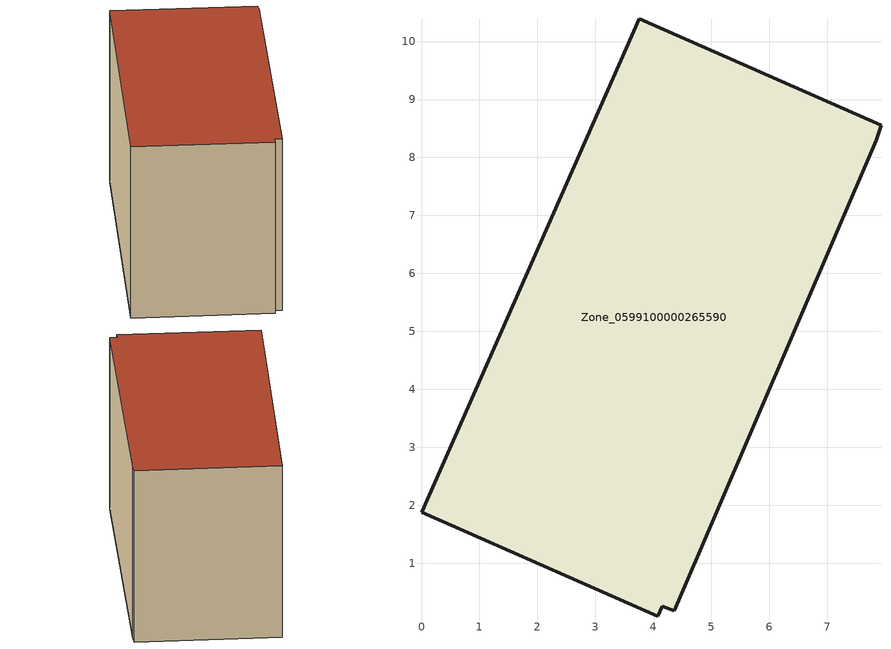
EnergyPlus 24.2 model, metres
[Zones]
Zone_0599100000265590
 floor ground (C_G): 3.76,10.39 7.93,8.56 7.84,8.3 4.36,0.18 4.15,0.26 4.07,0.09 0,1.88 z0
 wall outside (C_F): 4.36,0.18 7.84,8.3 7.93,8.56 3.76,10.39 0,1.88 4.07,0.09 4.15,0.26 4.36,0.18 z0:5.89
 roof outside (C_R): 7.93,8.56 3.76,10.39 0,1.88 4.07,0.09 4.15,0.26 4.36,0.18 7.84,8.3 z5.89
[BUILDING]
Pand.0599100000265590: North Axis=0; Terrain=City; Loads Convergence Tolerance Value=0.04; Temperature Convergence Tolerance Value=0.4; Solar Distribution=FullExterior; Maximum Number of Warmup Days=25; Minimum Number of Warmup Days=1
[Site:Location]
Rotterdam.The.Hague.AP_ZH_NLD Design_Conditions: Latitude=51.96; Longitude=4.45; Time Zone=1; Elevation=-4.5
[SITE:GROUNDTEMPERATURE:BUILDINGSURFACE]
18, 18, 18, 18, 18, 18, 18, 18, 18, 18, 18, 18
[MATERIAL] Thermal Absorptance=0.9; Solar Absorptance=0.7; Visible Absorptance=0.7
Name | Roughness | Thickness | Conductivity | Density | Specific Heat
G.TC.1946-1964 | MediumSmooth | 0.15 | 1 | 540 | 1210
F.TC.1946-1964 | Rough | 0.3 | 0.857143 | 1920 | 840
R.TC.1946-1964 | MediumRough | 0.2 | 0.235294 | 1500 | 1000
[CONSTRUCTION]
C_G: G.TC.1946-1964
C_F: F.TC.1946-1964
C_R: R.TC.1946-1964
[ZONE]
Zone_0599100000265590: Type=1; Multiplier=1; Ceiling Height=Autocalculate; Volume=Autocalculate; Floor Area=autocalculate; Part of Total Floor Area=Yes
[ZONEINFILTRATION:DESIGNFLOWRATE]
Infil_Zone_0599100000265590: Zone or ZoneList or Space or SpaceList=Zone_0599100000265590; Schedule=AlwaysOn; Design Flow Rate Calculation Method=Flow/Area; Flow Rate per Floor Area=0.003; Constant Term Coefficient=1; Temperature Term Coefficient=0; Velocity Term Coefficient=0; Velocity Squared Term Coefficient=0
[HVACTEMPLATE:ZONE:IDEALLOADSAIRSYSTEM]
Zone_0599100000265590: Maximum Heating Supply Air Temperature=50; Minimum Cooling Supply Air Temperature=13; Maximum Heating Supply Air Humidity Ratio=0.0156; Minimum Cooling Supply Air Humidity Ratio=0.0077; Heating Limit=NoLimit; Cooling Limit=NoLimit; Dehumidification Control Type=ConstantSensibleHeatRatio; Cooling Sensible Heat Ratio=0.7; Dehumidification Setpoint=60; Humidification Control Type=None; Humidification Setpoint=30; Outdoor Air Method=None; Outdoor Air Flow Rate per Person=0.00944; Outdoor Air Flow Rate per Zone Floor Area=0; Outdoor Air Flow Rate per Zone=0; Demand Controlled Ventilation Type=None; Outdoor Air Economizer Type=NoEconomizer; Heat Recovery Type=None; Sensible Heat Recovery Effectiveness=0.7; Latent Heat Recovery Effectiveness=0.65
[ZONECONTROL:THERMOSTAT]
ThermostatControl_Zone_0599100000265590: Zone or ZoneList=Zone_0599100000265590; Control Type Schedule=DualSetpointControlType; Control 1=Thermostat_Zone_0599100000265590; Temperature Difference Between Cutout And Setpoint=0
[THERMOSTATSETPOINT:DUALSETPOINT]
Thermostat_Zone_0599100000265590: Heating Setpoint Temperature Schedule=HeatingSetpoint_Zone_0599100000265590; Cooling Setpoint Temperature Schedule=CoolingSetpoint_Zone_0599100000265590
[SCHEDULE:COMPACT]
HeatingSetpoint_Zone_0599100000265590: Through: 12/31, For: AllDays, Until: 24:00, 21
CoolingSetpoint_Zone_0599100000265590: Through: 12/31, For: AllDays, Until: 24:00, 24
DualSetpointControlType: Through: 12/31, For: AllDays, Until: 24:00, 4
AlwaysOn: Through: 12/31, For: AllDays, Until: 24:00, 1
